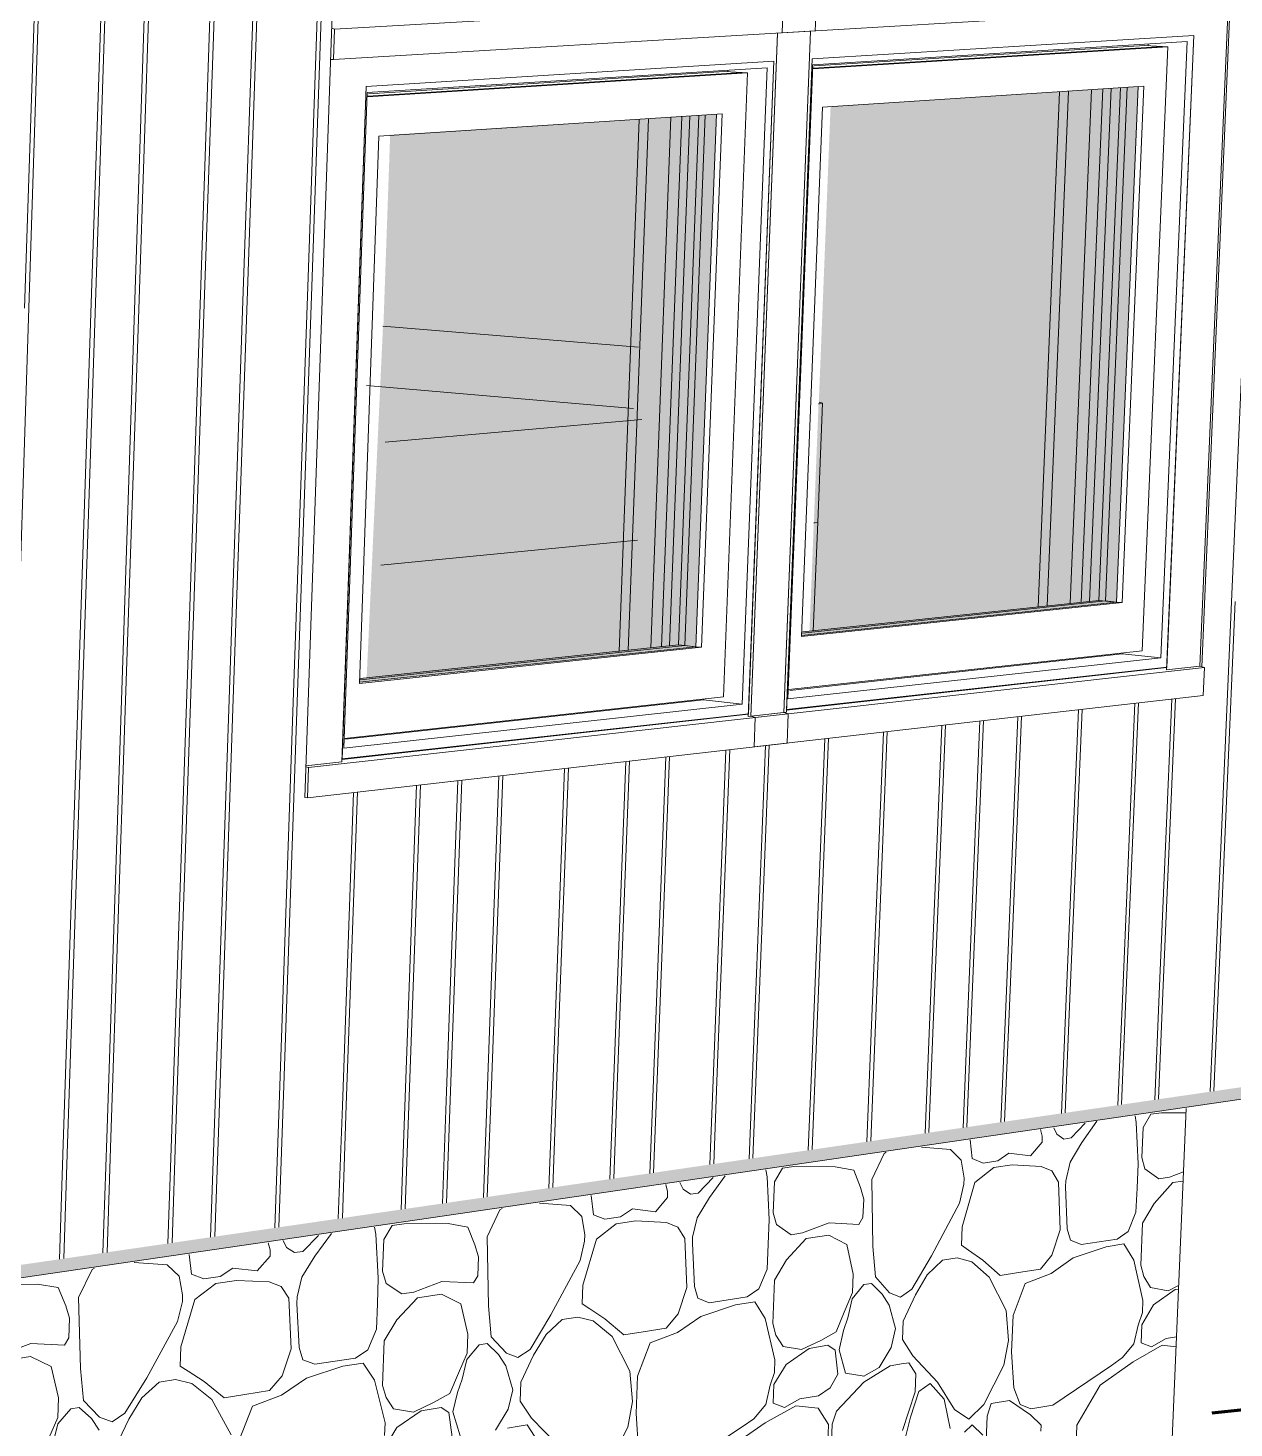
# Model space of a CAD drawing. Header units: inches. Extents: x 5690 to 5695, y -585 to 907.
# Drawn here: x 5690.9709 to 5691.0867, y 906.9924 to 907.1269 of the extents above; entities that cross this region are included whole.
import ezdxf

# ---------------------------------------------------------------- set-up
doc = ezdxf.new("R2010")
doc.units = ezdxf.units.IN
doc.header["$MEASUREMENT"] = 0
for name, color, linetype, lineweight in [('A-CLNG', 13, 'Continuous', 13), ('A-GLAZ-2', 151, 'Continuous', 9), ('A-WALL-PATT-1', 111, 'Continuous', 9), ('C-TOPO-MAJR', 7, 'Continuous', 70), ('I-FURN', 30, 'Continuous', 9), ('I-WALL', 2, 'Continuous', 13), ('I-WALL-1', 2, 'Continuous', 9), ('S-FNDN', 32, 'Continuous', 13), ('S-FNDN-1', 32, 'Continuous', 9)]:
    doc.layers.add(name, color=color, linetype=linetype, lineweight=lineweight)
doc.layers.add('A-GLAZ-1', color=151, linetype='Continuous', lineweight=13, transparency=0.75)

# ---------------------------------------------------------------- blocks, each defined once
blk = doc.blocks.new('FP_3-3D View 1')
at = {"layer": 'A-WALL-PATT-1'}
for p, q in [((5690.99779, 907.10206), (5690.9992, 907.14227)), ((5690.99818, 907.10209), (5690.99959, 907.14228)), ((5690.97059, 907.09999), (5690.97193, 907.14103)), ((5690.971, 907.10002), (5690.97234, 907.14105)), ((5690.97699, 907.10047), (5690.97835, 907.14132)), ((5690.9774, 907.1005), (5690.97875, 907.14134)), ((5690.98118, 907.10079), (5690.98254, 907.14151)), ((5690.98158, 907.10082), (5690.98295, 907.14153)), ((5690.98747, 907.10127), (5690.98885, 907.1418)), ((5690.98787, 907.1013), (5690.98926, 907.14182)), ((5690.99159, 907.10159), (5690.99298, 907.14198)), ((5690.99199, 907.10162), (5690.99338, 907.142)), ((5691.08651, 907.07178), (5691.08812, 907.10895)), ((5690.99639, 907.06215), (5690.99779, 907.10206)), ((5690.99678, 907.06219), (5690.99818, 907.10209)), ((5690.99779, 907.10206), (5690.99779, 907.10206)), ((5690.99818, 907.10209), (5690.99818, 907.10209)), ((5690.97982, 907.06038), (5690.98118, 907.10079)), ((5690.98022, 907.06042), (5690.98158, 907.10082)), ((5690.98118, 907.10079), (5690.98118, 907.10079)), ((5690.98158, 907.10082), (5690.98158, 907.10082)), ((5690.9861, 907.06105), (5690.98747, 907.10127)), ((5690.9865, 907.06109), (5690.98787, 907.1013)), ((5690.98747, 907.10127), (5690.98747, 907.10127)), ((5690.98787, 907.1013), (5690.98787, 907.1013)), ((5690.99021, 907.06149), (5690.99159, 907.10159)), ((5690.9906, 907.06153), (5690.99199, 907.10162)), ((5690.99159, 907.10159), (5690.99159, 907.10159)), ((5690.99199, 907.10162), (5690.99199, 907.10162)), ((5690.96968, 907.05929), (5690.971, 907.10002)), ((5690.971, 907.10002), (5690.971, 907.10002)), ((5690.97565, 907.05993), (5690.97699, 907.10047)), ((5690.97605, 907.05997), (5690.9774, 907.1005)), ((5690.97699, 907.10047), (5690.97699, 907.10047)), ((5690.9774, 907.1005), (5690.9774, 907.1005)), ((5691.08491, 907.03487), (5691.08651, 907.07178)), ((5691.08525, 907.03492), (5691.08685, 907.07182)), ((5691.08651, 907.07178), (5691.08651, 907.07178)), ((5690.98923, 907.02173), (5690.9906, 907.06153)), ((5690.9906, 907.06153), (5690.9906, 907.06153)), ((5690.995, 907.02253), (5690.99639, 907.06215)), ((5690.99539, 907.02258), (5690.99678, 907.06219)), ((5690.99639, 907.06215), (5690.99639, 907.06215)), ((5690.99678, 907.06219), (5690.99678, 907.06219)), ((5691.07602, 907.03365), (5691.07723, 907.06204)), ((5691.07637, 907.0337), (5691.07757, 907.06208)), ((5691.07957, 907.03414), (5691.08078, 907.06244)), ((5691.07991, 907.03418), (5691.08112, 907.06248)), ((5690.97848, 907.02026), (5690.97982, 907.06038)), ((5690.97888, 907.02031), (5690.98022, 907.06042)), ((5690.97982, 907.06038), (5690.97982, 907.06038)), ((5690.98022, 907.06042), (5690.98022, 907.06042)), ((5690.98474, 907.02112), (5690.9861, 907.06105)), ((5690.98513, 907.02117), (5690.9865, 907.06109)), ((5690.9861, 907.06105), (5690.9861, 907.06105)), ((5690.9865, 907.06109), (5690.9865, 907.06109)), ((5690.98883, 907.02168), (5690.99021, 907.06149)), ((5690.99021, 907.06149), (5690.99021, 907.06149)), ((5691.06115, 907.03161), (5691.06234, 907.06034)), ((5691.06151, 907.03166), (5691.06269, 907.06038)), ((5691.06479, 907.03211), (5691.06598, 907.06075)), ((5691.06514, 907.03216), (5691.06633, 907.06079)), ((5691.0706, 907.03291), (5691.0718, 907.06142)), ((5691.07095, 907.03295), (5691.07215, 907.06146)), ((5690.97431, 907.01968), (5690.97565, 907.05993)), ((5690.97472, 907.01974), (5690.97605, 907.05997)), ((5690.97565, 907.05993), (5690.97565, 907.05993)), ((5690.97605, 907.05997), (5690.97605, 907.05997)), ((5691.05191, 907.03034), (5691.05308, 907.05928)), ((5691.05227, 907.03039), (5691.05344, 907.05932)), ((5691.0575, 907.03111), (5691.05867, 907.05992)), ((5691.05785, 907.03116), (5691.05903, 907.05996)), ((5691.03681, 907.02827), (5691.03795, 907.05755)), ((5691.03718, 907.02832), (5691.03832, 907.0576)), ((5691.04059, 907.02879), (5691.04174, 907.05799)), ((5691.04096, 907.02884), (5691.0421, 907.05803)), ((5691.04628, 907.02957), (5691.04744, 907.05864)), ((5691.04664, 907.02962), (5691.0478, 907.05868)), ((5691.0272, 907.02695), (5691.02833, 907.05646)), ((5691.02758, 907.027), (5691.0287, 907.0565)), ((5691.03104, 907.02747), (5691.03217, 907.05689)), ((5691.03141, 907.02753), (5691.03254, 907.05694)), ((5691.01505, 907.02528), (5691.01615, 907.05507)), ((5691.01543, 907.02533), (5691.01653, 907.05511)), ((5691.02134, 907.02614), (5691.02245, 907.05579)), ((5691.02172, 907.02619), (5691.02283, 907.05583)), ((5691.00111, 907.02336), (5691.00218, 907.05347)), ((5691.00149, 907.02342), (5691.00257, 907.05352)), ((5691.00715, 907.02419), (5691.00824, 907.05416)), ((5691.00754, 907.02425), (5691.00862, 907.05421)), ((5691.01111, 907.02474), (5691.0122, 907.05462)), ((5691.01149, 907.02479), (5691.01259, 907.05466)), ((5691.08447, 907.02473), (5691.08491, 907.03487)), ((5691.08481, 907.02477), (5691.08525, 907.03492)), ((5691.08491, 907.03487), (5691.08491, 907.03487)), ((5691.08525, 907.03492), (5691.08525, 907.03492)), ((5691.07559, 907.02343), (5691.07602, 907.03365)), ((5691.07593, 907.02348), (5691.07637, 907.0337)), ((5691.07602, 907.03365), (5691.07602, 907.03365)), ((5691.07637, 907.0337), (5691.07637, 907.0337)), ((5691.07913, 907.02395), (5691.07957, 907.03414)), ((5691.07948, 907.024), (5691.07991, 907.03418)), ((5691.07957, 907.03414), (5691.07957, 907.03414)), ((5691.07991, 907.03418), (5691.07991, 907.03418)), ((5691.06436, 907.0218), (5691.06479, 907.03211)), ((5691.06471, 907.02185), (5691.06514, 907.03216)), ((5691.06479, 907.03211), (5691.06479, 907.03211)), ((5691.06514, 907.03216), (5691.06514, 907.03216)), ((5691.07017, 907.02264), (5691.0706, 907.03291)), ((5691.07052, 907.02269), (5691.07095, 907.03295)), ((5691.0706, 907.03291), (5691.0706, 907.03291)), ((5691.07095, 907.03295), (5691.07095, 907.03295)), ((5691.05707, 907.02074), (5691.0575, 907.03111)), ((5691.05743, 907.02079), (5691.05785, 907.03116)), ((5691.0575, 907.03111), (5691.0575, 907.03111)), ((5691.05785, 907.03116), (5691.05785, 907.03116)), ((5691.06073, 907.02127), (5691.06115, 907.03161)), ((5691.06108, 907.02132), (5691.06151, 907.03166)), ((5691.06115, 907.03161), (5691.06115, 907.03161)), ((5691.06151, 907.03166), (5691.06151, 907.03166)), ((5691.04586, 907.0191), (5691.04628, 907.02957)), ((5691.04622, 907.01916), (5691.04664, 907.02962)), ((5691.04628, 907.02957), (5691.04628, 907.02957)), ((5691.04664, 907.02962), (5691.04664, 907.02962)), ((5691.05149, 907.01992), (5691.05191, 907.03034)), ((5691.05185, 907.01997), (5691.05227, 907.03039)), ((5691.05191, 907.03034), (5691.05191, 907.03034)), ((5691.05227, 907.03039), (5691.05227, 907.03039)), ((5691.0364, 907.01773), (5691.03681, 907.02827)), ((5691.03677, 907.01778), (5691.03718, 907.02832)), ((5691.03681, 907.02827), (5691.03681, 907.02827)), ((5691.03718, 907.02832), (5691.03718, 907.02832)), ((5691.04018, 907.01828), (5691.04059, 907.02879)), ((5691.04054, 907.01833), (5691.04096, 907.02884)), ((5691.04059, 907.02879), (5691.04059, 907.02879)), ((5691.04096, 907.02884), (5691.04096, 907.02884)), ((5691.0268, 907.01633), (5691.0272, 907.02695)), ((5691.02717, 907.01638), (5691.02758, 907.027)), ((5691.0272, 907.02695), (5691.0272, 907.02695)), ((5691.02758, 907.027), (5691.02758, 907.027)), ((5691.03064, 907.01688), (5691.03104, 907.02747)), ((5691.031, 907.01694), (5691.03141, 907.02753)), ((5691.03104, 907.02747), (5691.03104, 907.02747)), ((5691.03141, 907.02753), (5691.03141, 907.02753)), ((5691.01465, 907.01456), (5691.01505, 907.02528)), ((5691.01503, 907.01461), (5691.01543, 907.02533)), ((5691.01505, 907.02528), (5691.01505, 907.02528)), ((5691.01543, 907.02533), (5691.01543, 907.02533)), ((5691.02094, 907.01547), (5691.02134, 907.02614)), ((5691.02132, 907.01553), (5691.02172, 907.02619)), ((5691.02134, 907.02614), (5691.02134, 907.02614)), ((5691.02172, 907.02619), (5691.02172, 907.02619)), ((5691.00676, 907.01341), (5691.00715, 907.02419)), ((5691.00715, 907.01346), (5691.00754, 907.02425)), ((5691.00715, 907.02419), (5691.00715, 907.02419)), ((5691.00754, 907.02425), (5691.00754, 907.02425)), ((5691.01072, 907.01398), (5691.01111, 907.02474)), ((5691.0111, 907.01404), (5691.01149, 907.02479)), ((5691.01111, 907.02474), (5691.01111, 907.02474)), ((5691.01149, 907.02479), (5691.01149, 907.02479)), ((5690.99462, 907.01164), (5690.995, 907.02253)), ((5690.995, 907.02253), (5690.995, 907.02253)), ((5690.99501, 907.0117), (5690.99539, 907.02258)), ((5690.99539, 907.02258), (5690.99539, 907.02258)), ((5691.00072, 907.01253), (5691.00111, 907.02336)), ((5691.00111, 907.01258), (5691.00149, 907.02342)), ((5691.00111, 907.02336), (5691.00111, 907.02336)), ((5691.00149, 907.02342), (5691.00149, 907.02342)), ((5690.98846, 907.01074), (5690.98883, 907.02168)), ((5690.98883, 907.02168), (5690.98883, 907.02168)), ((5690.98885, 907.0108), (5690.98923, 907.02173)), ((5690.98923, 907.02173), (5690.98923, 907.02173)), ((5690.97811, 907.00923), (5690.97848, 907.02026)), ((5690.97848, 907.02026), (5690.97848, 907.02026)), ((5690.97851, 907.00929), (5690.97888, 907.02031)), ((5690.97888, 907.02031), (5690.97888, 907.02031)), ((5690.98436, 907.01015), (5690.98474, 907.02112)), ((5690.98474, 907.02112), (5690.98474, 907.02112)), ((5690.98476, 907.0102), (5690.98513, 907.02117)), ((5690.98513, 907.02117), (5690.98513, 907.02117)), ((5690.97395, 907.00863), (5690.97431, 907.01968)), ((5690.97431, 907.01968), (5690.97431, 907.01968)), ((5690.97435, 907.00869), (5690.97472, 907.01974)), ((5690.97472, 907.01974), (5690.97472, 907.01974))]:
    blk.add_line(p, q, dxfattribs=at)
blk = doc.blocks.new('FP_32-3D View 1')
at = {"layer": 'A-WALL-PATT-1'}
for p, q in [((5691.07802, 907.0213), (5691.07876, 907.02256)), ((5691.07876, 907.02256), (5691.07979, 907.02271)), ((5691.07979, 907.02271), (5691.08214, 907.0227)), ((5691.06973, 907.02066), (5691.06944, 907.02127)), ((5691.07245, 907.02171), (5691.0711, 907.02028)), ((5691.07356, 907.02188), (5691.07212, 907.01985)), ((5691.07736, 907.02178), (5691.07725, 907.02242)), ((5691.07753, 907.01778), (5691.07736, 907.02178)), ((5691.07802, 907.0213), (5691.0779, 907.01841)), ((5691.06161, 907.0183), (5691.06141, 907.02009)), ((5691.06831, 907.01987), (5691.06721, 907.01855)), ((5691.06816, 907.02109), (5691.06833, 907.02045)), ((5691.06833, 907.02045), (5691.06831, 907.01987)), ((5691.0704, 907.02018), (5691.06973, 907.02066)), ((5691.0711, 907.02028), (5691.0704, 907.02018)), ((5691.07212, 907.01985), (5691.071, 907.01795)), ((5691.05197, 907.01628), (5691.05314, 907.0188)), ((5691.05314, 907.0188), (5691.05334, 907.01891)), ((5691.05673, 907.01941), (5691.05953, 907.01916)), ((5691.05953, 907.01916), (5691.06055, 907.01814)), ((5691.06513, 907.01882), (5691.06405, 907.01808)), ((5691.06721, 907.01855), (5691.06513, 907.01882)), ((5691.04191, 907.01656), (5691.04179, 907.01722)), ((5691.04261, 907.01607), (5691.04339, 907.01737)), ((5691.04339, 907.01737), (5691.04448, 907.01753)), ((5691.04448, 907.01753), (5691.04844, 907.01752)), ((5691.04844, 907.01752), (5691.05022, 907.0172)), ((5691.05022, 907.0172), (5691.05087, 907.01553)), ((5691.06055, 907.01814), (5691.06083, 907.01643)), ((5691.06264, 907.01787), (5691.06161, 907.0183)), ((5691.06186, 907.016), (5691.06368, 907.01744)), ((5691.06405, 907.01808), (5691.06264, 907.01787)), ((5691.06368, 907.01744), (5691.06543, 907.0177)), ((5691.06543, 907.0177), (5691.06821, 907.01754)), ((5691.06821, 907.01754), (5691.06924, 907.01711)), ((5691.071, 907.01795), (5691.07058, 907.01615)), ((5691.07743, 907.01546), (5691.07753, 907.01778)), ((5691.0779, 907.01841), (5691.07819, 907.0173)), ((5691.07819, 907.0173), (5691.07952, 907.01636)), ((5691.03216, 907.01581), (5691.03235, 907.01515)), ((5691.03383, 907.01537), (5691.03352, 907.016)), ((5691.03671, 907.01647), (5691.03528, 907.01499)), ((5691.03788, 907.01664), (5691.03636, 907.01456)), ((5691.04211, 907.01245), (5691.04191, 907.01656)), ((5691.04261, 907.01607), (5691.04249, 907.0131)), ((5691.05206, 907.00984), (5691.05197, 907.01628)), ((5691.0608, 907.01584), (5691.06038, 907.01403)), ((5691.06063, 907.01174), (5691.06186, 907.016)), ((5691.06083, 907.01643), (5691.0608, 907.01584)), ((5691.06924, 907.01711), (5691.06988, 907.01605)), ((5691.06988, 907.01605), (5691.07004, 907.01145)), ((5691.07058, 907.01615), (5691.07056, 907.01557)), ((5691.07907, 907.01399), (5691.08086, 907.01599)), ((5691.08054, 907.01651), (5691.07952, 907.01636)), ((5691.08189, 907.01704), (5691.08054, 907.01651)), ((5691.08086, 907.01599), (5691.08185, 907.01614)), ((5691.02522, 907.0129), (5691.025, 907.01475)), ((5691.03232, 907.01455), (5691.03117, 907.01319)), ((5691.03235, 907.01515), (5691.03232, 907.01455)), ((5691.03454, 907.01488), (5691.03383, 907.01537)), ((5691.03528, 907.01499), (5691.03454, 907.01488)), ((5691.03636, 907.01456), (5691.03519, 907.0126)), ((5691.05087, 907.01553), (5691.05118, 907.0144)), ((5691.07056, 907.01557), (5691.07073, 907.01156)), ((5691.07733, 907.01315), (5691.07743, 907.01546)), ((5691.01501, 907.01079), (5691.01624, 907.01339)), ((5691.01624, 907.01339), (5691.01645, 907.0135)), ((5691.02005, 907.01403), (5691.02302, 907.01378)), ((5691.02302, 907.01378), (5691.0241, 907.01274)), ((5691.02896, 907.01346), (5691.02782, 907.01269)), ((5691.03117, 907.01319), (5691.02896, 907.01346)), ((5691.05118, 907.0144), (5691.05111, 907.01263)), ((5691.06038, 907.01403), (5691.0577, 907.00895)), ((5691.07657, 907.01131), (5691.07733, 907.01315)), ((5691.07797, 907.0121), (5691.07907, 907.01399)), ((5691.00508, 907.01053), (5691.0059, 907.01187)), ((5691.0059, 907.01187), (5691.00705, 907.01204)), ((5691.00705, 907.01204), (5691.01126, 907.01205)), ((5691.01126, 907.01205), (5691.01315, 907.01172)), ((5691.0241, 907.01274), (5691.02441, 907.01098)), ((5691.02632, 907.01247), (5691.02522, 907.01291)), ((5691.02551, 907.01055), (5691.02742, 907.01203)), ((5691.02782, 907.01269), (5691.02632, 907.01247)), ((5691.02742, 907.01203), (5691.02928, 907.01231)), ((5691.02928, 907.01231), (5691.03223, 907.01215)), ((5691.03223, 907.01215), (5691.03332, 907.01172)), ((5691.03519, 907.0126), (5691.03475, 907.01074)), ((5691.04201, 907.01007), (5691.04211, 907.01245)), ((5691.04249, 907.0131), (5691.04281, 907.01196)), ((5691.04281, 907.01196), (5691.04422, 907.01099)), ((5691.04786, 907.01214), (5691.04531, 907.01116)), ((5691.05072, 907.01198), (5691.04786, 907.01214)), ((5691.05111, 907.01263), (5691.05072, 907.01198)), ((5691.0778, 907.00806), (5691.07797, 907.0121)), ((5690.99575, 907.00977), (5690.99542, 907.01042)), ((5690.99881, 907.01091), (5690.9973, 907.00938)), ((5691.00005, 907.01109), (5690.99845, 907.00894)), ((5691.00433, 907.01103), (5691.00421, 907.0117)), ((5691.00456, 907.0068), (5691.00433, 907.01103)), ((5691.00508, 907.01053), (5691.00497, 907.00747)), ((5691.01315, 907.01172), (5691.01384, 907.01001)), ((5691.01514, 907.00416), (5691.01501, 907.01079)), ((5691.02422, 907.00615), (5691.02551, 907.01055)), ((5691.02441, 907.01098), (5691.02438, 907.01038)), ((5691.03332, 907.01172), (5691.03401, 907.01063)), ((5691.03401, 907.01063), (5691.03419, 907.0059)), ((5691.03475, 907.01074), (5691.03473, 907.01015)), ((5691.04376, 907.00856), (5691.04565, 907.01062)), ((5691.04531, 907.01116), (5691.04422, 907.01099)), ((5691.04565, 907.01062), (5691.04782, 907.01095)), ((5691.04782, 907.01095), (5691.04957, 907.01004)), ((5691.06056, 907.00998), (5691.06063, 907.01174)), ((5691.07004, 907.01145), (5691.06924, 907.00901)), ((5691.07073, 907.01156), (5691.07103, 907.01045)), ((5691.07103, 907.01045), (5691.07205, 907.01003)), ((5691.07205, 907.01003), (5691.07551, 907.01057)), ((5691.07551, 907.01057), (5691.07657, 907.01131)), ((5690.98663, 907.00719), (5690.98638, 907.00909)), ((5690.99399, 907.01021), (5690.99418, 907.00954)), ((5690.99418, 907.00954), (5690.99416, 907.00892)), ((5690.99652, 907.00927), (5690.99575, 907.00977)), ((5690.9973, 907.00938), (5690.99652, 907.00927)), ((5691.01384, 907.01001), (5691.01418, 907.00885)), ((5691.02438, 907.01038), (5691.02394, 907.00851)), ((5691.03473, 907.01015), (5691.03493, 907.00602)), ((5691.04192, 907.00769), (5691.04201, 907.01007)), ((5691.04957, 907.01004), (5691.05017, 907.0072)), ((5691.0523, 907.00695), (5691.05206, 907.00984)), ((5691.06124, 907.0095), (5691.06056, 907.00998)), ((5691.06261, 907.00855), (5691.06124, 907.0095)), ((5691.07131, 907.00876), (5691.07445, 907.00983)), ((5691.07445, 907.00983), (5691.07617, 907.0101)), ((5691.07617, 907.0101), (5691.07713, 907.00853)), ((5690.97708, 907.00764), (5690.9773, 907.00776)), ((5690.98112, 907.00832), (5690.98428, 907.00808)), ((5690.98428, 907.00808), (5690.98543, 907.00701)), ((5690.99059, 907.00777), (5690.98938, 907.00698)), ((5690.99294, 907.00751), (5690.99059, 907.00777)), ((5690.99416, 907.00892), (5690.99294, 907.00751)), ((5690.99845, 907.00894), (5690.99721, 907.00692)), ((5691.01418, 907.00885), (5691.01411, 907.00702)), ((5691.02394, 907.00851), (5691.02113, 907.00328)), ((5691.0426, 907.00661), (5691.04376, 907.00856)), ((5691.0577, 907.00895), (5691.0558, 907.00574)), ((5691.05727, 907.00714), (5691.05874, 907.00853)), ((5691.05874, 907.00853), (5691.06016, 907.00875)), ((5691.06016, 907.00875), (5691.06155, 907.00839)), ((5691.06155, 907.00839), (5691.06324, 907.00691)), ((5691.06429, 907.00708), (5691.06261, 907.00855)), ((5691.06924, 907.00901), (5691.06815, 907.00768)), ((5691.06917, 907.00727), (5691.07131, 907.00876)), ((5691.07713, 907.00853), (5691.07799, 907.00465)), ((5691.07809, 907.00696), (5691.0778, 907.00806)), ((5690.97578, 907.00496), (5690.97708, 907.00764)), ((5690.98543, 907.00701), (5690.98577, 907.0052)), ((5690.9878, 907.00674), (5690.98663, 907.00719)), ((5690.98938, 907.00698), (5690.9878, 907.00674)), ((5690.98897, 907.0063), (5690.99094, 907.00659)), ((5690.99094, 907.00659), (5690.99408, 907.00645)), ((5690.99408, 907.00645), (5690.99523, 907.00601)), ((5690.99721, 907.00692), (5690.99676, 907.00501)), ((5691.00447, 907.00434), (5691.00456, 907.0068)), ((5691.00497, 907.00747), (5691.00531, 907.0063)), ((5691.01067, 907.0065), (5691.00796, 907.00548)), ((5691.01371, 907.00636), (5691.01067, 907.0065)), ((5691.01411, 907.00702), (5691.01371, 907.00636)), ((5691.04112, 907.00579), (5691.04192, 907.00769)), ((5691.04244, 907.00245), (5691.0426, 907.00661)), ((5691.05017, 907.0072), (5691.0501, 907.00543)), ((5691.05366, 907.0054), (5691.0523, 907.00694)), ((5691.05614, 907.00521), (5691.05727, 907.00714)), ((5691.06324, 907.00691), (5691.06485, 907.00369)), ((5691.06605, 907.00735), (5691.06429, 907.00708)), ((5691.06815, 907.00768), (5691.06605, 907.00735)), ((5691.06917, 907.00727), (5691.0667, 907.0063)), ((5691.07873, 907.00591), (5691.07809, 907.00696)), ((5690.96732, 907.00621), (5690.97179, 907.00624)), ((5690.97179, 907.00624), (5690.9738, 907.00591)), ((5690.9738, 907.00591), (5690.97455, 907.00415)), ((5690.98577, 907.0052), (5690.98575, 907.00458)), ((5690.98694, 907.00476), (5690.98897, 907.0063)), ((5690.99523, 907.00601), (5690.99597, 907.00489)), ((5691.00531, 907.0063), (5691.00681, 907.00531)), ((5691.00796, 907.00548), (5691.00681, 907.00531)), ((5691.00833, 907.00493), (5691.01063, 907.00528)), ((5691.01063, 907.00528), (5691.0125, 907.00436)), ((5691.02415, 907.00435), (5691.02422, 907.00616)), ((5691.03419, 907.0059), (5691.03336, 907.00339)), ((5691.03493, 907.00601), (5691.03525, 907.00488)), ((5691.04, 907.00502), (5691.04112, 907.00579)), ((5691.0501, 907.00543), (5691.04931, 907.00354)), ((5691.05008, 907.00484), (5691.0512, 907.00619)), ((5691.0512, 907.00619), (5691.05192, 907.0063)), ((5691.05192, 907.0063), (5691.05295, 907.00529)), ((5691.05295, 907.00529), (5691.05361, 907.00422)), ((5691.05471, 907.00498), (5691.05366, 907.0054)), ((5691.0558, 907.00574), (5691.05471, 907.00498)), ((5691.05497, 907.00269), (5691.05614, 907.00521)), ((5691.0667, 907.0063), (5691.06553, 907.00322)), ((5691.08042, 907.00561), (5691.07873, 907.00591)), ((5691.0811, 907.00572), (5691.079, 907.00424)), ((5691.08142, 907.00611), (5691.08042, 907.00561)), ((5691.08141, 907.00577), (5691.0811, 907.00572)), ((5690.97455, 907.00415), (5690.97491, 907.00296)), ((5690.97595, 906.99813), (5690.97578, 907.00496)), ((5690.98575, 907.00458), (5690.98528, 907.00266)), ((5690.9856, 907.00023), (5690.98694, 907.00476)), ((5690.99597, 907.00489), (5690.99619, 907.00002)), ((5690.99676, 907.00501), (5690.99673, 907.00439)), ((5690.99673, 907.00439), (5690.99697, 907.00014)), ((5691.00438, 907.0019), (5691.00447, 907.00434)), ((5691.00633, 907.0028), (5691.00833, 907.00493)), ((5691.0125, 907.00436), (5691.01315, 907.00143)), ((5691.01541, 907.00118), (5691.01514, 907.00416)), ((5691.02488, 907.00386), (5691.02415, 907.00435)), ((5691.02633, 907.00289), (5691.02488, 907.00386)), ((5691.03525, 907.00488), (5691.03633, 907.00445)), ((5691.03555, 907.00314), (5691.03888, 907.00426)), ((5691.03633, 907.00445), (5691.04, 907.00502)), ((5691.03888, 907.00426), (5691.04071, 907.00454)), ((5691.04071, 907.00454), (5691.04173, 907.00293)), ((5691.04965, 907.00301), (5691.05008, 907.00484)), ((5691.05361, 907.00422), (5691.05423, 907.00199)), ((5691.06485, 907.00369), (5691.06508, 907.00083)), ((5691.079, 907.00424), (5691.07789, 907.00234)), ((5691.07799, 907.00465), (5691.07794, 907.0035)), ((5690.97491, 907.00296), (5690.97485, 907.00108)), ((5690.98528, 907.00266), (5690.98232, 906.99725)), ((5691.00511, 907.00079), (5691.00633, 907.0028)), ((5691.02113, 907.00328), (5691.01913, 906.99996)), ((5691.02068, 907.00141), (5691.02223, 907.00285)), ((5691.02223, 907.00285), (5691.02373, 907.00308)), ((5691.02373, 907.00308), (5691.02521, 907.00271)), ((5691.02521, 907.00271), (5691.02701, 907.0012)), ((5691.02813, 907.00138), (5691.02633, 907.00289)), ((5691.03336, 907.00339), (5691.03221, 907.00202)), ((5691.03329, 907.0016), (5691.03555, 907.00314)), ((5691.04173, 907.00293), (5691.04266, 906.99895)), ((5691.04275, 907.00132), (5691.04244, 907.00245)), ((5691.04931, 907.00354), (5691.04852, 907.00166)), ((5691.04924, 907.00177), (5691.04965, 907.00301)), ((5691.0549, 907.00092), (5691.05497, 907.00269)), ((5691.06553, 907.00322), (5691.06538, 906.99972)), ((5691.07794, 907.0035), (5691.07755, 907.00229)), ((5691.07789, 907.00234), (5691.07782, 907.00061)), ((5690.97485, 907.00108), (5690.97442, 907.00039)), ((5691.00354, 906.99994), (5691.00438, 907.0019)), ((5691.01315, 907.00143), (5691.01308, 906.99961)), ((5691.01686, 906.9996), (5691.01541, 907.00118)), ((5691.01948, 906.99941), (5691.02068, 907.00141)), ((5691.02701, 907.0012), (5691.02873, 906.99789)), ((5691.02999, 907.00167), (5691.02813, 907.00138)), ((5691.03221, 907.00202), (5691.02999, 907.00167)), ((5691.03329, 907.0016), (5691.03068, 907.00059)), ((5691.04343, 907.00025), (5691.04275, 907.00132)), ((5691.04852, 907.00166), (5691.04705, 907.00083)), ((5691.04881, 906.99994), (5691.04924, 907.00177)), ((5691.05423, 907.00199), (5691.05381, 907.00016)), ((5691.07755, 907.00229), (5691.07713, 907.0005)), ((5691.07882, 907.00021), (5691.08022, 907.00101)), ((5691.08022, 907.00101), (5691.08121, 907.00117)), ((5690.97119, 907.00052), (5690.96832, 906.99946)), ((5690.97442, 907.00039), (5690.97119, 907.00052)), ((5690.98553, 906.99837), (5690.9856, 907.00023)), ((5690.99619, 907.00002), (5690.99532, 906.99743)), ((5690.99697, 907.00014), (5690.99732, 906.99897)), ((5691.00236, 906.99914), (5691.00354, 906.99994)), ((5691.00496, 906.99651), (5691.00511, 907.00079)), ((5691.01306, 906.999), (5691.01424, 907.0004)), ((5691.01424, 907.0004), (5691.01501, 907.00052)), ((5691.01501, 907.00052), (5691.0161, 906.99948)), ((5691.01913, 906.99996), (5691.01797, 906.99918)), ((5691.03068, 907.00059), (5691.02945, 906.99741)), ((5691.04522, 906.99995), (5691.04343, 907.00025)), ((5691.04595, 907.00007), (5691.04372, 906.99853)), ((5691.04705, 907.00083), (5691.04522, 906.99995)), ((5691.04775, 907.00036), (5691.04595, 907.00007)), ((5691.04845, 906.99988), (5691.04775, 907.00036)), ((5691.04871, 906.99758), (5691.04845, 906.99988)), ((5691.04943, 906.9977), (5691.04881, 906.99994)), ((5691.05381, 907.00016), (5691.05266, 906.99823)), ((5691.0559, 906.99934), (5691.0549, 907.00092)), ((5691.06508, 907.00083), (5691.06463, 906.99844)), ((5691.06538, 906.99972), (5691.06559, 906.99629)), ((5691.07713, 907.0005), (5691.07605, 906.99918)), ((5691.07706, 906.99877), (5691.07985, 907.00038)), ((5691.07782, 907.00061), (5691.07882, 907.00021)), ((5691.07985, 907.00038), (5691.08117, 907.00022)), ((5690.96871, 906.99889), (5690.97115, 906.99927)), ((5690.97115, 906.99927), (5690.97314, 906.99832)), ((5690.97314, 906.99832), (5690.97385, 906.99531)), ((5690.98631, 906.99787), (5690.98553, 906.99837)), ((5690.99732, 906.99897), (5690.99847, 906.99854)), ((5690.99765, 906.99719), (5691.00117, 906.99835)), ((5690.99847, 906.99854), (5691.00236, 906.99914)), ((5691.00117, 906.99835), (5691.00311, 906.99865)), ((5691.00311, 906.99865), (5691.00421, 906.997)), ((5691.01308, 906.99961), (5691.01225, 906.99767)), ((5691.01261, 906.99712), (5691.01306, 906.999)), ((5691.0161, 906.99948), (5691.01681, 906.99839)), ((5691.01681, 906.99839), (5691.01748, 906.99609)), ((5691.01797, 906.99918), (5691.01686, 906.9996)), ((5691.01826, 906.99682), (5691.01948, 906.99941)), ((5691.04372, 906.99853), (5691.04256, 906.99658)), ((5691.04266, 906.99895), (5691.04261, 906.99776)), ((5691.05118, 906.99681), (5691.05373, 906.9984)), ((5691.0548, 906.99857), (5691.05373, 906.9984)), ((5691.05552, 906.99869), (5691.0548, 906.99857)), ((5691.05618, 906.99763), (5691.05552, 906.99869)), ((5691.05826, 906.99681), (5691.0559, 906.99934)), ((5691.06463, 906.99844), (5691.06273, 906.99466)), ((5691.07499, 906.99843), (5691.06933, 906.99461)), ((5691.07388, 906.99652), (5691.07706, 906.99877)), ((5691.07605, 906.99918), (5691.07499, 906.99843)), ((5690.97625, 906.99507), (5690.97595, 906.99813)), ((5690.98232, 906.99725), (5690.98021, 906.99383)), ((5690.9835, 906.99682), (5690.98509, 906.99707)), ((5690.98509, 906.99707), (5690.98666, 906.99669)), ((5690.98785, 906.99688), (5690.98631, 906.99787)), ((5690.99532, 906.99743), (5690.9941, 906.99601)), ((5690.99526, 906.99558), (5690.99765, 906.99719)), ((5691.00421, 906.997), (5691.00521, 906.99291)), ((5691.01225, 906.99767), (5691.01142, 906.99572)), ((5691.01218, 906.99584), (5691.01261, 906.99712)), ((5691.02873, 906.99789), (5691.02899, 906.99496)), ((5691.02945, 906.99741), (5691.02932, 906.99382)), ((5691.04261, 906.99776), (5691.0422, 906.99652)), ((5691.04795, 906.99628), (5691.04871, 906.99758)), ((5691.05121, 906.9974), (5691.04943, 906.9977)), ((5691.05266, 906.99822), (5691.0512, 906.9974)), ((5691.05611, 906.99588), (5691.05618, 906.99763)), ((5690.98186, 906.99532), (5690.9835, 906.99682)), ((5690.98666, 906.99669), (5690.98858, 906.99515)), ((5690.98977, 906.99533), (5690.98785, 906.99688)), ((5690.99174, 906.99564), (5690.98977, 906.99533)), ((5690.9941, 906.99601), (5690.99174, 906.99564)), ((5691.0053, 906.99535), (5691.00496, 906.99651)), ((5691.01142, 906.99572), (5691.00987, 906.99487)), ((5691.01173, 906.99396), (5691.01218, 906.99584)), ((5691.01748, 906.99609), (5691.01703, 906.99421)), ((5691.01819, 906.995), (5691.01826, 906.99682)), ((5691.0422, 906.99652), (5691.04177, 906.99468)), ((5691.04256, 906.99658), (5691.04249, 906.9948)), ((5691.04684, 906.99551), (5691.04795, 906.99628)), ((5691.04857, 906.99404), (5691.05118, 906.99681)), ((5691.05611, 906.99588), (5691.0549, 906.99218)), ((5691.05566, 906.99347), (5691.05646, 906.99593)), ((5691.05646, 906.99593), (5691.05755, 906.9967)), ((5691.05755, 906.9967), (5691.0589, 906.99518)), ((5691.05991, 906.99418), (5691.05826, 906.99681)), ((5691.06559, 906.99629), (5691.06621, 906.99466)), ((5691.07277, 906.99462), (5691.07388, 906.99652)), ((5690.97385, 906.99531), (5690.97379, 906.99344)), ((5690.97502, 906.99425), (5690.97583, 906.99438)), ((5690.97583, 906.99438), (5690.977, 906.99332)), ((5690.9778, 906.99345), (5690.97625, 906.99507)), ((5690.98059, 906.99327), (5690.98186, 906.99532)), ((5690.98858, 906.99515), (5690.99043, 906.99175)), ((5690.99249, 906.99453), (5690.9912, 906.99126)), ((5690.99526, 906.99558), (5690.99249, 906.99453)), ((5691.00603, 906.99425), (5691.0053, 906.99535)), ((5691.00987, 906.99487), (5691.00793, 906.99395)), ((5691.01061, 906.99438), (5691.00869, 906.99407)), ((5691.01135, 906.9939), (5691.01061, 906.99438)), ((5691.01926, 906.99337), (5691.01819, 906.995)), ((5691.02899, 906.99496), (5691.02853, 906.9925)), ((5691.04177, 906.99468), (5691.04063, 906.99331)), ((5691.0417, 906.9929), (5691.04465, 906.99456)), ((5691.04249, 906.9948), (5691.04356, 906.99439)), ((5691.04356, 906.99439), (5691.04503, 906.99522)), ((5691.04465, 906.99456), (5691.04679, 906.99433)), ((5691.04503, 906.99522), (5691.04684, 906.99551)), ((5691.04679, 906.99433), (5691.0478, 906.99274)), ((5691.0589, 906.99518), (5691.05949, 906.99237)), ((5691.06273, 906.99466), (5691.06127, 906.99325)), ((5691.06303, 906.99355), (5691.06343, 906.99477)), ((5691.06343, 906.99477), (5691.06519, 906.99507)), ((5691.06519, 906.99507), (5691.06721, 906.99368)), ((5691.06621, 906.99466), (5691.06724, 906.99426)), ((5691.06933, 906.99461), (5691.06724, 906.99426)), ((5691.07166, 906.9927), (5691.07277, 906.99462)), ((5690.97379, 906.99344), (5690.97291, 906.99143)), ((5690.97377, 906.99281), (5690.97502, 906.99425)), ((5690.977, 906.99332), (5690.97776, 906.9922)), ((5690.97899, 906.99301), (5690.9778, 906.99345)), ((5690.98021, 906.99383), (5690.97899, 906.99301)), ((5690.97931, 906.99058), (5690.98059, 906.99327)), ((5691.00793, 906.99395), (5691.00603, 906.99425)), ((5691.00869, 906.99407), (5691.00634, 906.99248)), ((5691.01164, 906.99153), (5691.01135, 906.9939)), ((5691.01241, 906.99165), (5691.01173, 906.99396)), ((5691.01703, 906.99421), (5691.01583, 906.99221)), ((5691.02178, 906.99079), (5691.01926, 906.99337)), ((5691.02932, 906.99382), (5691.02955, 906.99029)), ((5691.04063, 906.99331), (5691.03951, 906.99254)), ((5691.04816, 906.9928), (5691.04857, 906.99404)), ((5691.05523, 906.99165), (5691.05566, 906.99347)), ((5691.06127, 906.99325), (5691.05991, 906.99418)), ((5691.06294, 906.99122), (5691.06303, 906.99355)), ((5691.06721, 906.99368), (5691.06821, 906.99269)), ((5690.9733, 906.99087), (5690.97377, 906.99281)), ((5691.00634, 906.99248), (5691.00512, 906.99046)), ((5691.00521, 906.99291), (5691.00517, 906.99169)), ((5691.0181, 906.99258), (5691.01697, 906.9924)), ((5691.01886, 906.99271), (5691.0181, 906.99258)), ((5691.01957, 906.99162), (5691.01886, 906.99271)), ((5691.02853, 906.9925), (5691.02653, 906.98859)), ((5691.03951, 906.99254), (5691.03352, 906.98858)), ((5691.03834, 906.99057), (5691.0417, 906.9929)), ((5691.0478, 906.99274), (5691.04773, 906.99097)), ((5691.04809, 906.99103), (5691.04816, 906.9928)), ((5691.0616, 906.99273), (5691.06087, 906.99203)), ((5691.06261, 906.99174), (5691.0616, 906.99273)), ((5691.06821, 906.99269), (5691.06819, 906.99211)), ((5691.07154, 906.98979), (5691.07166, 906.9927))]:
    blk.add_line(p, q, dxfattribs=at)

msp = doc.modelspace()

# ---------------------------------------------------------------- hatches: boundary and pattern name
at = {"layer": 'A-CLNG'}
msp.add_hatch(color=256, dxfattribs=at).paths.add_polyline_path([(5690.85801, 906.99039), (5691.12463, 907.02947), (5691.12468, 907.03058), (5690.85804, 906.99175), (5690.85801, 906.9904)], flags=0)
at = {"layer": 'A-GLAZ-1'}
for points in [[(5691.04523, 907.06856), (5691.07546, 907.07176), (5691.07751, 907.12129), (5691.048, 907.1194), (5691.04687, 907.09096), (5691.04724, 907.09086), (5691.04637, 907.06895), (5691.04527, 907.06891), (5691.04523, 907.06858)], [(5691.00275, 907.06406), (5691.03507, 907.06748), (5691.037, 907.11864), (5691.0057, 907.11666), (5691.00505, 907.09826), (5691.0288, 907.0962), (5691.0276, 907.06705), (5691.00278, 907.06442)], [(5691.00343, 907.06442), (5691.02829, 907.06705), (5691.02955, 907.09625), (5691.00501, 907.09825), (5691.00344, 907.06447)], [(5691.04597, 907.06892), (5691.04635, 907.06895), (5691.04721, 907.09086), (5691.04696, 907.09094), (5691.04685, 907.09096), (5691.04608, 907.07172)]]:
    msp.add_hatch(color=256, dxfattribs=at).paths.add_polyline_path(points, flags=0)

# ---------------------------------------------------------------- linework, layer by layer
at = {"layer": 'A-CLNG'}
msp.add_line((5691.12463, 907.02947), (5690.85801, 906.99039), dxfattribs=at)
at = {"layer": 'A-GLAZ-2'}
for p, q in [((5691.00036, 907.12681), (5691.04664, 907.12947)), ((5691.04335, 907.12645), (5691.04346, 907.12928)), ((5691.08664, 907.12903), (5691.04335, 907.12645)), ((5691.04664, 907.12947), (5691.04653, 907.12664)), ((5691.08346, 907.0656), (5691.08619, 907.12898)), ((5691.08619, 907.12898), (5691.08347, 907.06562)), ((5691.00036, 907.12681), (5691.00007, 907.12689)), ((5691.00026, 907.12388), (5691.00036, 907.12681)), ((5691.04653, 907.12664), (5691.00026, 907.12388)), ((5691.04034, 907.0608), (5691.0429, 907.12641)), ((5691.0429, 907.1264), (5691.04034, 907.06078)), ((5691.0435, 907.06113), (5691.04608, 907.12659)), ((5691.04608, 907.12659), (5691.0435, 907.06115)), ((5691.04622, 907.12394), (5691.08288, 907.12621)), ((5691.04622, 907.12394), (5691.08288, 907.12621)), ((5691.08288, 907.12621), (5691.08027, 907.06526)), ((5691.08288, 907.12621), (5691.08028, 907.06547)), ((5691.0463, 907.12338), (5691.08224, 907.12561)), ((5691.0804, 907.12512), (5691.04633, 907.12299)), ((5691.04635, 907.12306), (5691.07987, 907.12515)), ((5691.07987, 907.12515), (5691.04635, 907.12306)), ((5691.04642, 907.12327), (5691.07817, 907.12524)), ((5691.07793, 907.06709), (5691.0804, 907.12512)), ((5691.07817, 907.12524), (5691.07987, 907.12515)), ((5691.07849, 907.12526), (5691.07849, 907.12538)), ((5691.08224, 907.12561), (5691.07972, 907.06642)), ((5691.0804, 907.12512), (5691.07987, 907.12515)), ((5690.99999, 907.1239), (5691.00026, 907.12388)), ((5691.00338, 907.1213), (5691.04255, 907.12372)), ((5691.00338, 907.1213), (5691.04255, 907.12372)), ((5691.04255, 907.12372), (5691.04009, 907.06077)), ((5691.04255, 907.12372), (5691.0401, 907.06098)), ((5691.04375, 907.06139), (5691.04622, 907.12394)), ((5691.04375, 907.06118), (5691.04622, 907.12394)), ((5691.00348, 907.12072), (5691.0419, 907.1231)), ((5691.04003, 907.1226), (5691.00351, 907.12031)), ((5691.00354, 907.12038), (5691.0395, 907.12263)), ((5691.0395, 907.12263), (5691.00354, 907.12038)), ((5691.00361, 907.1206), (5691.0378, 907.12273)), ((5691.0377, 907.06266), (5691.04003, 907.1226)), ((5691.0378, 907.12273), (5691.0395, 907.12263)), ((5691.03813, 907.12275), (5691.03814, 907.12287)), ((5691.04003, 907.1226), (5691.0395, 907.12263)), ((5691.0419, 907.1231), (5691.03951, 907.06197)), ((5691.04389, 907.06246), (5691.0463, 907.12338)), ((5691.00107, 907.05641), (5691.00338, 907.1213)), ((5691.00108, 907.05663), (5691.00338, 907.1213)), ((5691.00124, 907.05773), (5691.00348, 907.12072)), ((5691.04723, 907.11931), (5691.07809, 907.12133)), ((5691.06793, 907.07129), (5691.06999, 907.12078)), ((5691.07086, 907.12084), (5691.0688, 907.07138)), ((5691.0688, 907.07138), (5691.07086, 907.12084)), ((5691.071, 907.07162), (5691.07307, 907.12099)), ((5691.07208, 907.07173), (5691.07415, 907.12106)), ((5691.07287, 907.07183), (5691.07495, 907.12112)), ((5691.07377, 907.07193), (5691.07585, 907.12119)), ((5691.07647, 907.12123), (5691.07439, 907.07187)), ((5691.07546, 907.07176), (5691.07755, 907.1213)), ((5691.07546, 907.07176), (5691.07755, 907.1213)), ((5691.07755, 907.1213), (5691.07546, 907.07176)), ((5691.07809, 907.12133), (5691.07599, 907.07171)), ((5691.00461, 907.11652), (5691.03758, 907.11868)), ((5691.02769, 907.06703), (5691.02963, 907.11814)), ((5691.0305, 907.1182), (5691.02856, 907.06712)), ((5691.02856, 907.06712), (5691.0305, 907.1182)), ((5691.03072, 907.06736), (5691.03267, 907.11834)), ((5691.03176, 907.06747), (5691.03371, 907.11842)), ((5691.03254, 907.06756), (5691.03449, 907.11847)), ((5691.03338, 907.06766), (5691.03534, 907.11853)), ((5691.03596, 907.11857), (5691.034, 907.06759)), ((5691.03507, 907.06748), (5691.03704, 907.11865)), ((5691.03507, 907.06748), (5691.03704, 907.11865)), ((5691.03704, 907.11865), (5691.03507, 907.06748)), ((5691.03758, 907.11868), (5691.0356, 907.06743)), ((5691.04522, 907.06845), (5691.04723, 907.11931)), ((5691.00274, 907.06394), (5691.00461, 907.11652)), ((5691.07599, 907.07171), (5691.04522, 907.06845)), ((5691.04524, 907.06856), (5691.07546, 907.07176)), ((5691.04524, 907.06856), (5691.07546, 907.07176)), ((5691.07546, 907.07176), (5691.04524, 907.06856)), ((5691.07439, 907.07187), (5691.04529, 907.06879)), ((5691.04532, 907.06892), (5691.07377, 907.07193)), ((5691.07546, 907.07176), (5691.07377, 907.07193)), ((5691.07546, 907.07176), (5691.07439, 907.07187)), ((5691.07546, 907.07176), (5691.07599, 907.07171)), ((5691.0356, 907.06743), (5691.00274, 907.06394)), ((5691.00276, 907.06406), (5691.03507, 907.06748)), ((5691.00276, 907.06406), (5691.03507, 907.06748)), ((5691.03507, 907.06748), (5691.00276, 907.06406)), ((5691.034, 907.06759), (5691.00281, 907.06429)), ((5691.00283, 907.06443), (5691.03338, 907.06766)), ((5691.03507, 907.06748), (5691.03338, 907.06766)), ((5691.03507, 907.06748), (5691.034, 907.06759)), ((5691.03507, 907.06748), (5691.0356, 907.06743)), ((5691.04398, 907.06335), (5691.07793, 907.06709)), ((5691.07972, 907.06642), (5691.04389, 907.06246)), ((5691.04407, 907.06328), (5691.07601, 907.0668)), ((5691.07601, 907.0668), (5691.07601, 907.06688)), ((5691.07601, 907.0668), (5691.07972, 907.06642)), ((5691.08347, 907.06562), (5691.08027, 907.06526)), ((5691.08347, 907.06562), (5691.0839, 907.06549)), ((5691.04077, 907.06066), (5691.0839, 907.06549)), ((5691.08028, 907.06547), (5691.04375, 907.06139)), ((5691.04377, 907.06145), (5691.08002, 907.06549)), ((5691.08028, 907.06547), (5691.08002, 907.06549)), ((5691.0839, 907.06549), (5691.08378, 907.06278)), ((5691.03951, 907.06197), (5691.00124, 907.05773)), ((5691.00133, 907.05866), (5691.0377, 907.06266)), ((5691.00142, 907.05858), (5691.0358, 907.06237)), ((5691.0358, 907.06237), (5691.0358, 907.06245)), ((5691.0358, 907.06237), (5691.03951, 907.06197)), ((5691.08378, 907.06278), (5691.04066, 907.05786)), ((5690.99786, 907.05586), (5691.04394, 907.06102)), ((5691.0401, 907.06098), (5691.00108, 907.05663)), ((5691.0011, 907.05669), (5691.03985, 907.06101)), ((5691.0401, 907.06098), (5691.03984, 907.06101)), ((5691.0435, 907.06115), (5691.04009, 907.06077)), ((5691.04375, 907.06118), (5691.04034, 907.0608)), ((5691.04077, 907.06066), (5691.04034, 907.0608)), ((5691.04066, 907.05786), (5691.04077, 907.06066)), ((5691.0435, 907.06115), (5691.04394, 907.06102)), ((5691.04394, 907.06102), (5691.04383, 907.05822)), ((5691.04383, 907.05822), (5690.99776, 907.05297)), ((5691.00107, 907.05641), (5690.99761, 907.05602)), ((5690.99786, 907.05586), (5690.9976, 907.05595)), ((5690.99776, 907.05297), (5690.99786, 907.05586)), ((5690.9975, 907.053), (5690.99776, 907.05297))]:
    msp.add_line(p, q, dxfattribs=at)
at = {"layer": 'C-TOPO-MAJR'}
msp.add_line((5691.12388, 906.99791), (5691.08462, 906.99384), dxfattribs=at)
at = {"layer": 'I-FURN'}
for p, q in [((5691.005, 907.09826), (5691.02954, 907.09626)), ((5691.00344, 907.09258), (5691.02906, 907.09037)), ((5691.04721, 907.09087), (5691.04676, 907.07944)), ((5691.04684, 907.0908), (5691.04695, 907.09081)), ((5691.00522, 907.08712), (5691.02988, 907.0893)), ((5691.04676, 907.07944), (5691.04634, 907.06896)), ((5691.04639, 907.07937), (5691.0465, 907.07938)), ((5691.0465, 907.07938), (5691.04639, 907.07937)), ((5691.00479, 907.07531), (5691.02944, 907.07771)), ((5691.02944, 907.07771), (5691.00479, 907.07531))]:
    msp.add_line(p, q, dxfattribs=at)
for points in [[(5691.04695, 907.09081, 0), (5691.04721, 907.09086, 0), (5691.04707, 907.09093, 0), (5691.0469, 907.09096, 0)], [(5691.0465, 907.07938, 0), (5691.04676, 907.07943, 0), (5691.04677, 907.07944, 0)], [(5691.04677, 907.07944, 0), (5691.04676, 907.07943, 0), (5691.0465, 907.07938, 0)]]:
    msp.add_polyline3d(points, dxfattribs=at)
at = {"layer": 'I-WALL'}
for p, q in [((5691.00008, 907.1264), (5691.00263, 907.19879)), ((5691.08635, 907.12858), (5691.08364, 907.06553)), ((5690.9975, 907.053), (5691.00008, 907.12639))]:
    msp.add_line(p, q, dxfattribs=at)
at = {"layer": 'S-FNDN'}
msp.add_line((5691.08079, 906.99139), (5691.08215, 907.02311), dxfattribs=at)

# ---------------------------------------------------------------- block references
at = {"layer": 'I-WALL-1'}
msp.add_blockref('FP_3-3D View 1', (0, 0), dxfattribs=at)
at = {"layer": 'S-FNDN-1'}
msp.add_blockref('FP_32-3D View 1', (0, 0), dxfattribs=at)

doc.saveas('drawing.dxf')
